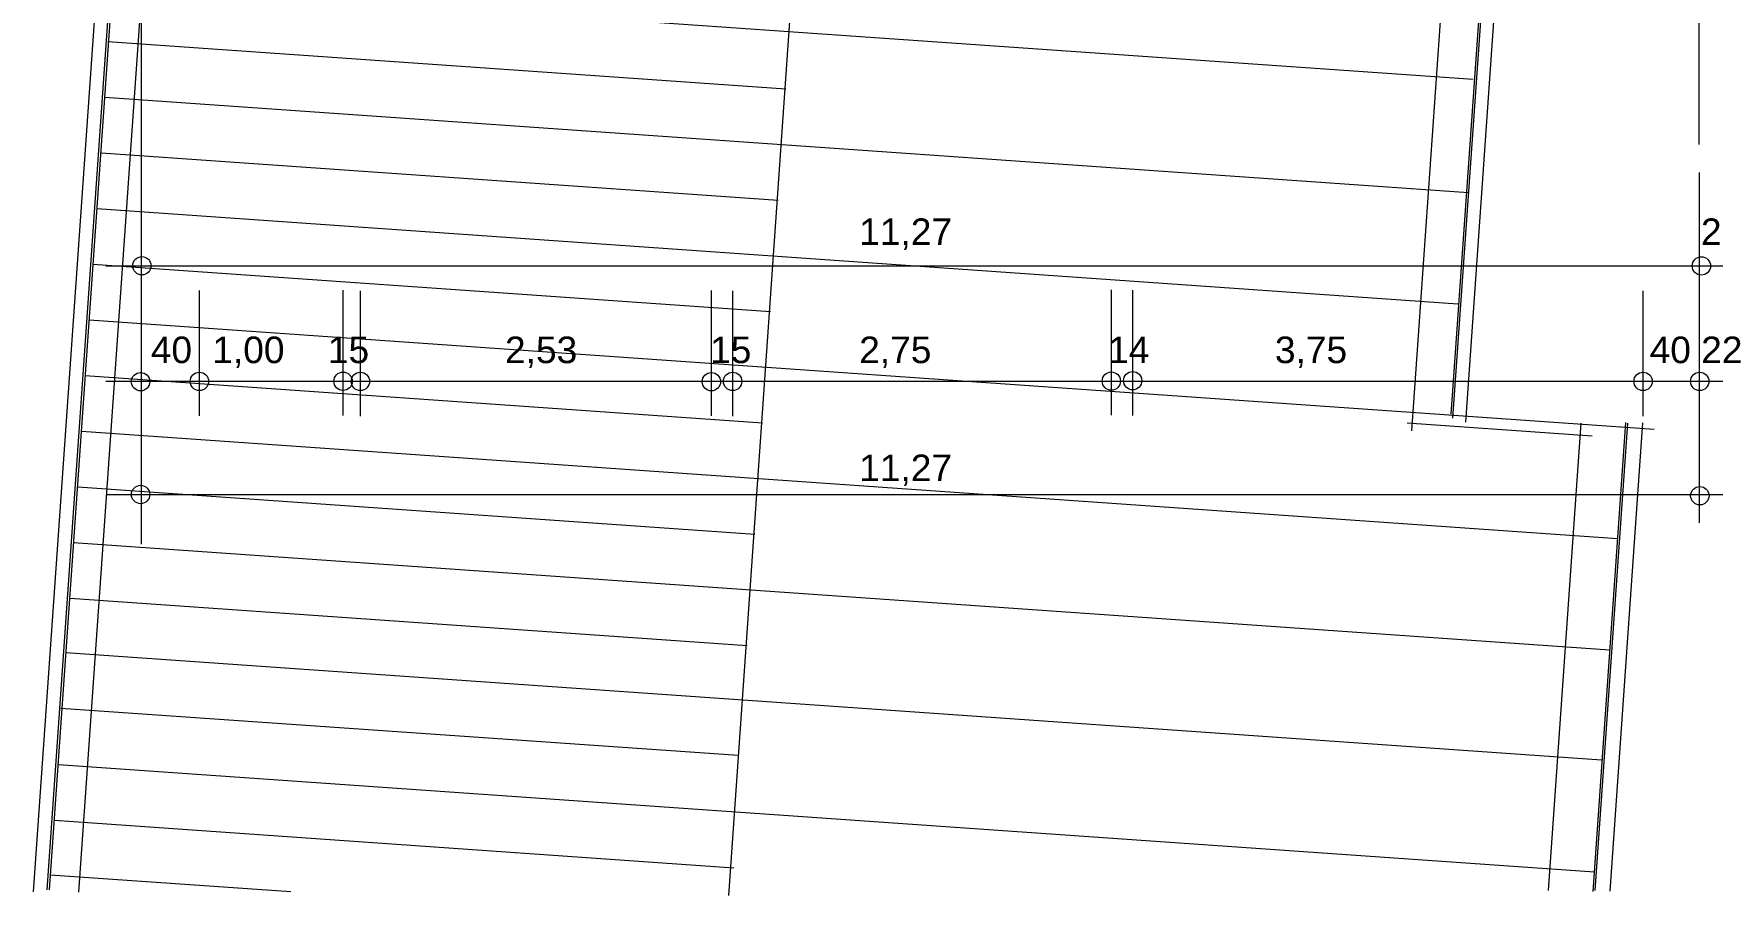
# Model space of a CAD drawing. Header units: millimetres. Extents: x 1501 to 41669, y -35 to 29713.
# Drawn here: x 4750 to 16788, y -35 to 6145 of the extents above; entities that cross this region are included whole.
import ezdxf

# ---------------------------------------------------------------- set-up
doc = ezdxf.new("R2010")
doc.units = ezdxf.units.MM
doc.header["$LTSCALE"] = 50
for name, color, linetype in [('05_Linien_stark', 7, 'Continuous'), ('06_Linien_fein', 3, 'Continuous'), ('07_Bemassung', 6, 'Continuous'), ('10_Text', 7, 'Continuous')]:
    doc.layers.add(name, color=color, linetype=linetype)
doc.styles.add('PLAN', font='arial.ttf')

msp = doc.modelspace()

# ---------------------------------------------------------------- linework, layer by layer
at = {"layer": '05_Linien_stark', "lineweight": 15}
for p, q in [((5940, 3403), (5940, 4302)), ((6969, 3407), (6969, 4306)), ((6969, 3407), (6969, 4306)), ((7094, 3401), (7094, 4301)), ((12478, 3408), (12478, 4307)), ((12478, 3408), (12478, 4307)), ((12632, 3406), (12632, 4305)), ((16292, 3401), (16292, 4301))]:
    msp.add_line(p, q, dxfattribs=at)
at = {"layer": '06_Linien_fein', "lineweight": 9}
for p, q in [((14632, 3297), (14917, 7364)), ((14916, 3415), (15194, 7386)), ((14928, 3387), (15208, 7390)), ((15021, 3358), (15303, 7393)), ((9734, -35), (10223, 6956)), ((4750, -8), (5209, 6563)), ((4847, 5), (5303, 6531)), ((4863, 5), (5319, 6535)), ((5074, -12), (5533, 6550)), ((5305, 6500), (15072, 5817)), ((5283, 6088), (10145, 5748)), ((5260, 5689), (15039, 5005)), ((5233, 5290), (10089, 4950)), ((5204, 4891), (14963, 4208)), ((5175, 4492), (10033, 4152)), ((5147, 4093), (16371, 3308)), ((5092, 3295), (16107, 2524)), ((14600, 3353), (15925, 3261)), ((15613, 0), (15848, 3351)), ((15932, -6), (16167, 3357)), ((15948, 0), (16182, 3352)), ((16054, -4), (16289, 3353)), ((5066, 2895), (9922, 2556)), ((5035, 2497), (16052, 1726)), ((5011, 2097), (9866, 1758)), ((4981, 1707), (15994, 937)), ((4946, 1309), (9801, 970)), ((4929, 904), (15942, 134)), ((4899, 505), (9772, 164)), ((4868, 114), (6595, -6))]:
    msp.add_line(p, q, dxfattribs=at)
at = {"layer": '07_Bemassung', "lineweight": 15}
for p, q in [((5524, 2484), (5524, 29713)), ((16696, 2637), (16696, 5150)), ((5268, 4480), (19189, 4480)), ((9610, 3403), (9610, 4303)), ((9610, 3403), (9610, 4303)), ((9763, 3401), (9763, 4301)), ((5267, 3652), (19199, 3652)), ((5273, 2839), (19201, 2839))]:
    msp.add_line(p, q, dxfattribs=at)
at = {"layer": '07_Bemassung', "lineweight": 9}
for p, q in [((16694, 5350), (16694, 21088)), ((5120, 3694), (9977, 3354))]:
    msp.add_line(p, q, dxfattribs=at)
at = {"layer": '07_Bemassung', "lineweight": 18}
for centre in [(5526, 4480), (16709, 4479), (5517, 3649), (5939, 3651), (6969, 3652), (7093, 3651), (9610, 3649), (9762, 3651), (12478, 3653), (12631, 3656), (16291, 3651), (16697, 3651), (5517, 2840), (16698, 2831)]:
    msp.add_circle(centre, 65.8, dxfattribs=at)

# ---------------------------------------------------------------- texts
at = {"layer": '07_Bemassung', "style": 'PLAN'}
for s, p in [('11,27', (10670, 4629)), ('22', (16706, 4629)), ('40', (5590, 3782)), ('1,00', (6031, 3782)), ('15', (6860, 3782)), ('2,53', (8130, 3782)), ('15', (9601, 3782)), ('2,75', (10670, 3782)), ('14', (12455, 3782)), ('3,75', (13651, 3782)), ('11,27', (10670, 2936))]:
    msp.add_text(s, height=190.5, dxfattribs=at).set_placement(p)
at = {"layer": '10_Text', "style": 'PLAN'}
msp.add_text('40 22', height=190.5, dxfattribs=at).set_placement((16338, 3782))

doc.saveas('drawing.dxf')
